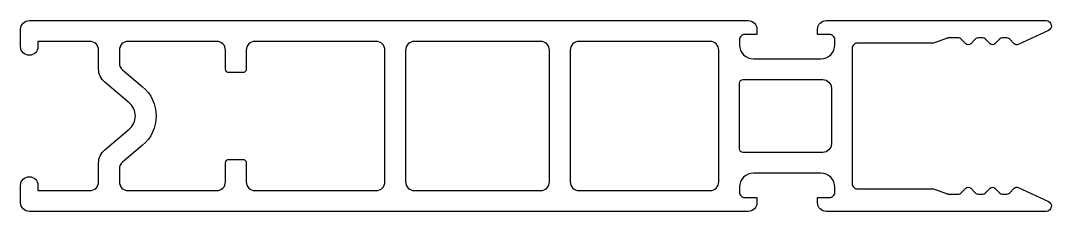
# Model space of a CAD drawing. Header units: millimetres. Extents: x -48 to 11.5, y -5.5 to 5.5.
import ezdxf

# ---------------------------------------------------------------- set-up
doc = ezdxf.new("R2010")
doc.units = ezdxf.units.MM

msp = doc.modelspace()

# ---------------------------------------------------------------- linework, layer by layer
for points in [[(-6, 5.5, -0.414214), (-5.5, 5), (-5.5, 4.7), (-6.2, 4.7, 0.414214), (-6.5, 4.4), (-6.5, 4.1, 0.414214), (-5.7, 3.3), (-1.8, 3.3, 0.414214), (-1, 4.1), (-1, 4.4, 0.414214), (-1.3, 4.7), (-2, 4.7), (-2, 5, -0.414214), (-1.5, 5.5), (11.2, 5.5, -0.803179), (11.326, 4.928), (9.584, 4.119, -0.314902), (9.359, 4.159), (9.076, 4.441, 0.198912), (8.934, 4.5), (8.666, 4.5, 0.198912), (8.524, 4.441), (8.241, 4.159, -0.414214), (7.959, 4.159), (7.676, 4.441, 0.198912), (7.534, 4.5), (7.266, 4.5, 0.198912), (7.124, 4.441), (6.841, 4.159, -0.414214), (6.559, 4.159), (6.276, 4.441, 0.198912), (6.134, 4.5), (5.56, 4.5, 0.087489), (5.491, 4.488), (4.7, 4.2), (0.3, 4.2, 0.414214), (0, 3.9), (0, -3.9, 0.414214), (0.3, -4.2), (4.7, -4.2), (5.491, -4.488, 0.087489), (5.56, -4.5), (6.134, -4.5, 0.198912), (6.276, -4.441), (6.559, -4.159, -0.414214), (6.841, -4.159), (7.124, -4.441, 0.198912), (7.266, -4.5), (7.534, -4.5, 0.198912), (7.676, -4.441), (7.959, -4.159, -0.414214), (8.241, -4.159), (8.524, -4.441, 0.198912), (8.666, -4.5), (8.934, -4.5, 0.198912), (9.076, -4.441), (9.359, -4.159, -0.314902), (9.584, -4.119), (11.326, -4.928, -0.803179), (11.2, -5.5), (-1.5, -5.5, -0.414214), (-2, -5), (-2, -4.7), (-1.3, -4.7, 0.414214), (-1, -4.4), (-1, -4.1, 0.414214), (-1.8, -3.3), (-5.7, -3.3, 0.414214), (-6.5, -4.1), (-6.5, -4.4, 0.414214), (-6.2, -4.7), (-5.5, -4.7), (-5.5, -5, -0.414214), (-6, -5.5), (-47.5, -5.5, -0.414214), (-48, -5), (-48, -4, -1), (-47, -4), (-47, -4.3), (-44, -4.3, 0.414214), (-43.5, -3.8), (-43.5, -2.716, -0.221695), (-43.143, -1.95), (-41.731, -0.766, 0.466308), (-41.731, 0.766), (-43.143, 1.95, -0.221695), (-43.5, 2.716), (-43.5, 3.8, 0.414214), (-44, 4.3), (-47, 4.3), (-47, 4, -1), (-48, 4), (-48, 5, -0.414214), (-47.5, 5.5), (-6, 5.5)], [(-34.474, 4.3, 0.414214), (-34.974, 3.8), (-34.974, 2.7, -0.414214), (-35.174, 2.5), (-35.974, 2.5, -0.414214), (-36.174, 2.7), (-36.174, 3.8, 0.414214), (-36.674, 4.3), (-41.8, 4.3, 0.414214), (-42.3, 3.8), (-42.3, 3.043, 0.221695), (-42.121, 2.66), (-40.96, 1.685, -0.466308), (-40.96, -1.685), (-42.121, -2.66, 0.221695), (-42.3, -3.043), (-42.3, -3.8, 0.414214), (-41.8, -4.3), (-36.674, -4.3, 0.414214), (-36.174, -3.8), (-36.174, -2.7, -0.414214), (-35.974, -2.5), (-35.174, -2.5, -0.414214), (-34.974, -2.7), (-34.974, -3.8, 0.414214), (-34.474, -4.3), (-27.474, -4.3, 0.414214), (-26.974, -3.8), (-26.974, 3.8, 0.414214), (-27.474, 4.3), (-34.474, 4.3)], [(-25.274, 4.3, 0.414214), (-25.774, 3.8), (-25.774, -3.8, 0.414214), (-25.274, -4.3), (-17.974, -4.3, 0.414214), (-17.474, -3.8), (-17.474, 3.8, 0.414214), (-17.974, 4.3), (-25.274, 4.3)], [(-15.774, 4.3, 0.414214), (-16.274, 3.8), (-16.274, -3.8, 0.414214), (-15.774, -4.3), (-8.2, -4.3, 0.414214), (-7.7, -3.8), (-7.7, 3.8, 0.414214), (-8.2, 4.3), (-15.774, 4.3)], [(-1.7, 2.1, -0.414214), (-1.2, 1.6), (-1.2, -1.6, -0.414214), (-1.7, -2.1), (-6.3, -2.1, -0.414214), (-6.5, -1.9), (-6.5, 1.9, -0.414214), (-6.3, 2.1), (-1.7, 2.1)]]:
    msp.add_lwpolyline(points, format="xyb", close=True)

doc.saveas('drawing.dxf')
